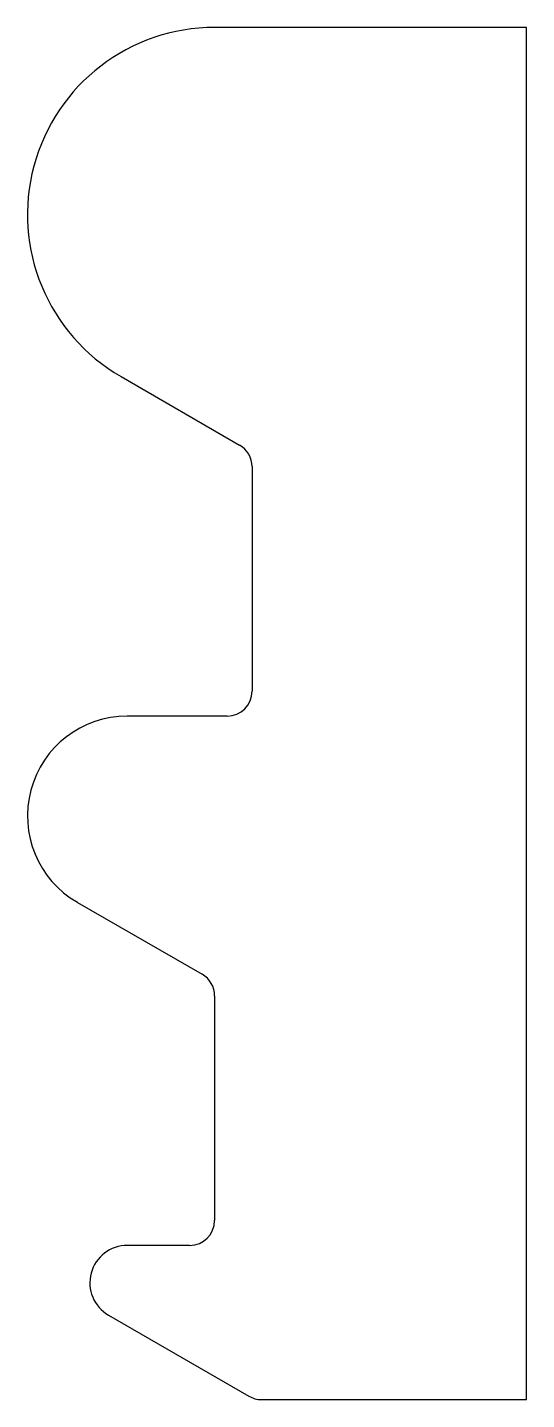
# Model space of a CAD drawing. Header units: millimetres. Extents: x -40 to 0, y 0 to 110.
import ezdxf

# ---------------------------------------------------------------- set-up
doc = ezdxf.new("R2010")
doc.units = ezdxf.units.MM

msp = doc.modelspace()

# ---------------------------------------------------------------- linework, layer by layer
at = {"color": 7, "linetype": 'Continuous', "lineweight": 25}
for p, q in [((0, 110), (-25, 110)), ((0, 0), (0, 110)), ((-32.5, 82.01), (-23, 76.52)), ((-22, 74.79), (-22, 56.79)), ((-24, 54.79), (-32, 54.79)), ((-36, 39.86), (-26, 34.09)), ((-25, 32.36), (-25, 14.36)), ((-27, 12.36), (-32, 12.36)), ((-33.5, 6.76), (-22.25, 0.27)), ((-21.25, 0), (0, 0))]:
    msp.add_line(p, q, dxfattribs=at)
for centre, radius, start, end in [((-25, 95), 15, 90, 240), ((-24, 74.79), 2, 0, 60), ((-24, 56.79), 2, 270, 0), ((-32, 46.79), 8, 90, 240), ((-27, 32.36), 2, 0, 60), ((-27, 14.36), 2, 270, 0), ((-32, 9.36), 3, 90, 240), ((-21.25, 2), 2, 240, 270)]:
    msp.add_arc(centre, radius, start, end, dxfattribs=at)

doc.saveas('drawing.dxf')
